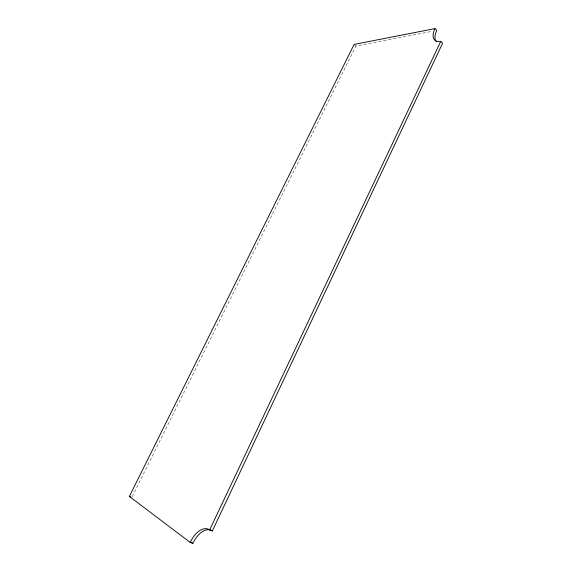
<?xml version="1.0" encoding="UTF-8"?>
<svg xmlns="http://www.w3.org/2000/svg" width="572" height="572" viewBox="0 0 572 572"><rect width="100%" height="100%" fill="white"/><g stroke="black" fill="none" stroke-linecap="round" stroke-linejoin="round"><path stroke-width="0.43" stroke-dasharray="2.86 2.15" d="M132.211 496.589L355.913 46.032L432.439 31.288M354.125 44.409L355.913 46.032"/><path stroke-width="0.86" d="M212.312 530.966L442.628 43.207L440.747 41.341A19.441 9.445 -46 0 1 434.942 28.6L354.125 44.409L129.372 496.424L190.176 542.399L192.828 543.4A22.458 12.434 -70.1 0 1 212.312 530.966L209.659 529.922A22.508 12.405 -70 0 0 190.176 542.399M209.659 529.922L440.747 41.341M129.372 496.424L130.995 497.068M191.413 542.327L192.828 543.4M434.942 28.6L436.786 30.445A19.405 9.474 -46 0 0 436.314 41.642"/></g></svg>
